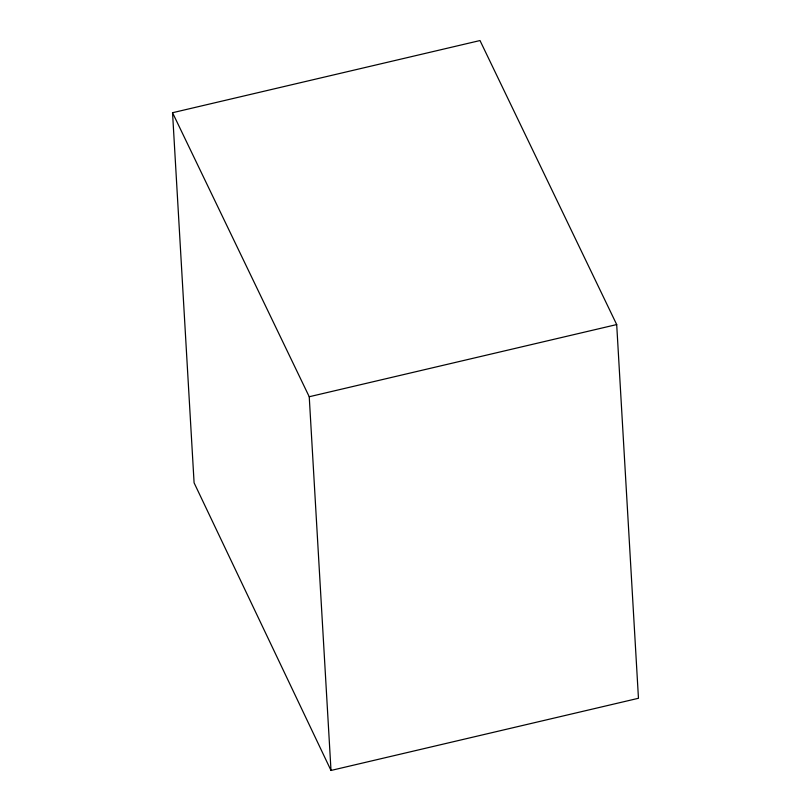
<?xml version="1.0" encoding="UTF-8"?>
<svg xmlns="http://www.w3.org/2000/svg" width="811" height="811" viewBox="0 0 811 811"><rect width="100%" height="100%" fill="white"/><g stroke="black" fill="none" stroke-linecap="round" stroke-linejoin="round"><path stroke-width="1.22" d="M172.54 112.719L480 40.55L616.695 324.572L638.46 698.281L331 770.45L194.093 482.819L172.54 112.719L309.234 396.741L331 770.45M309.234 396.741L616.695 324.572"/></g></svg>
